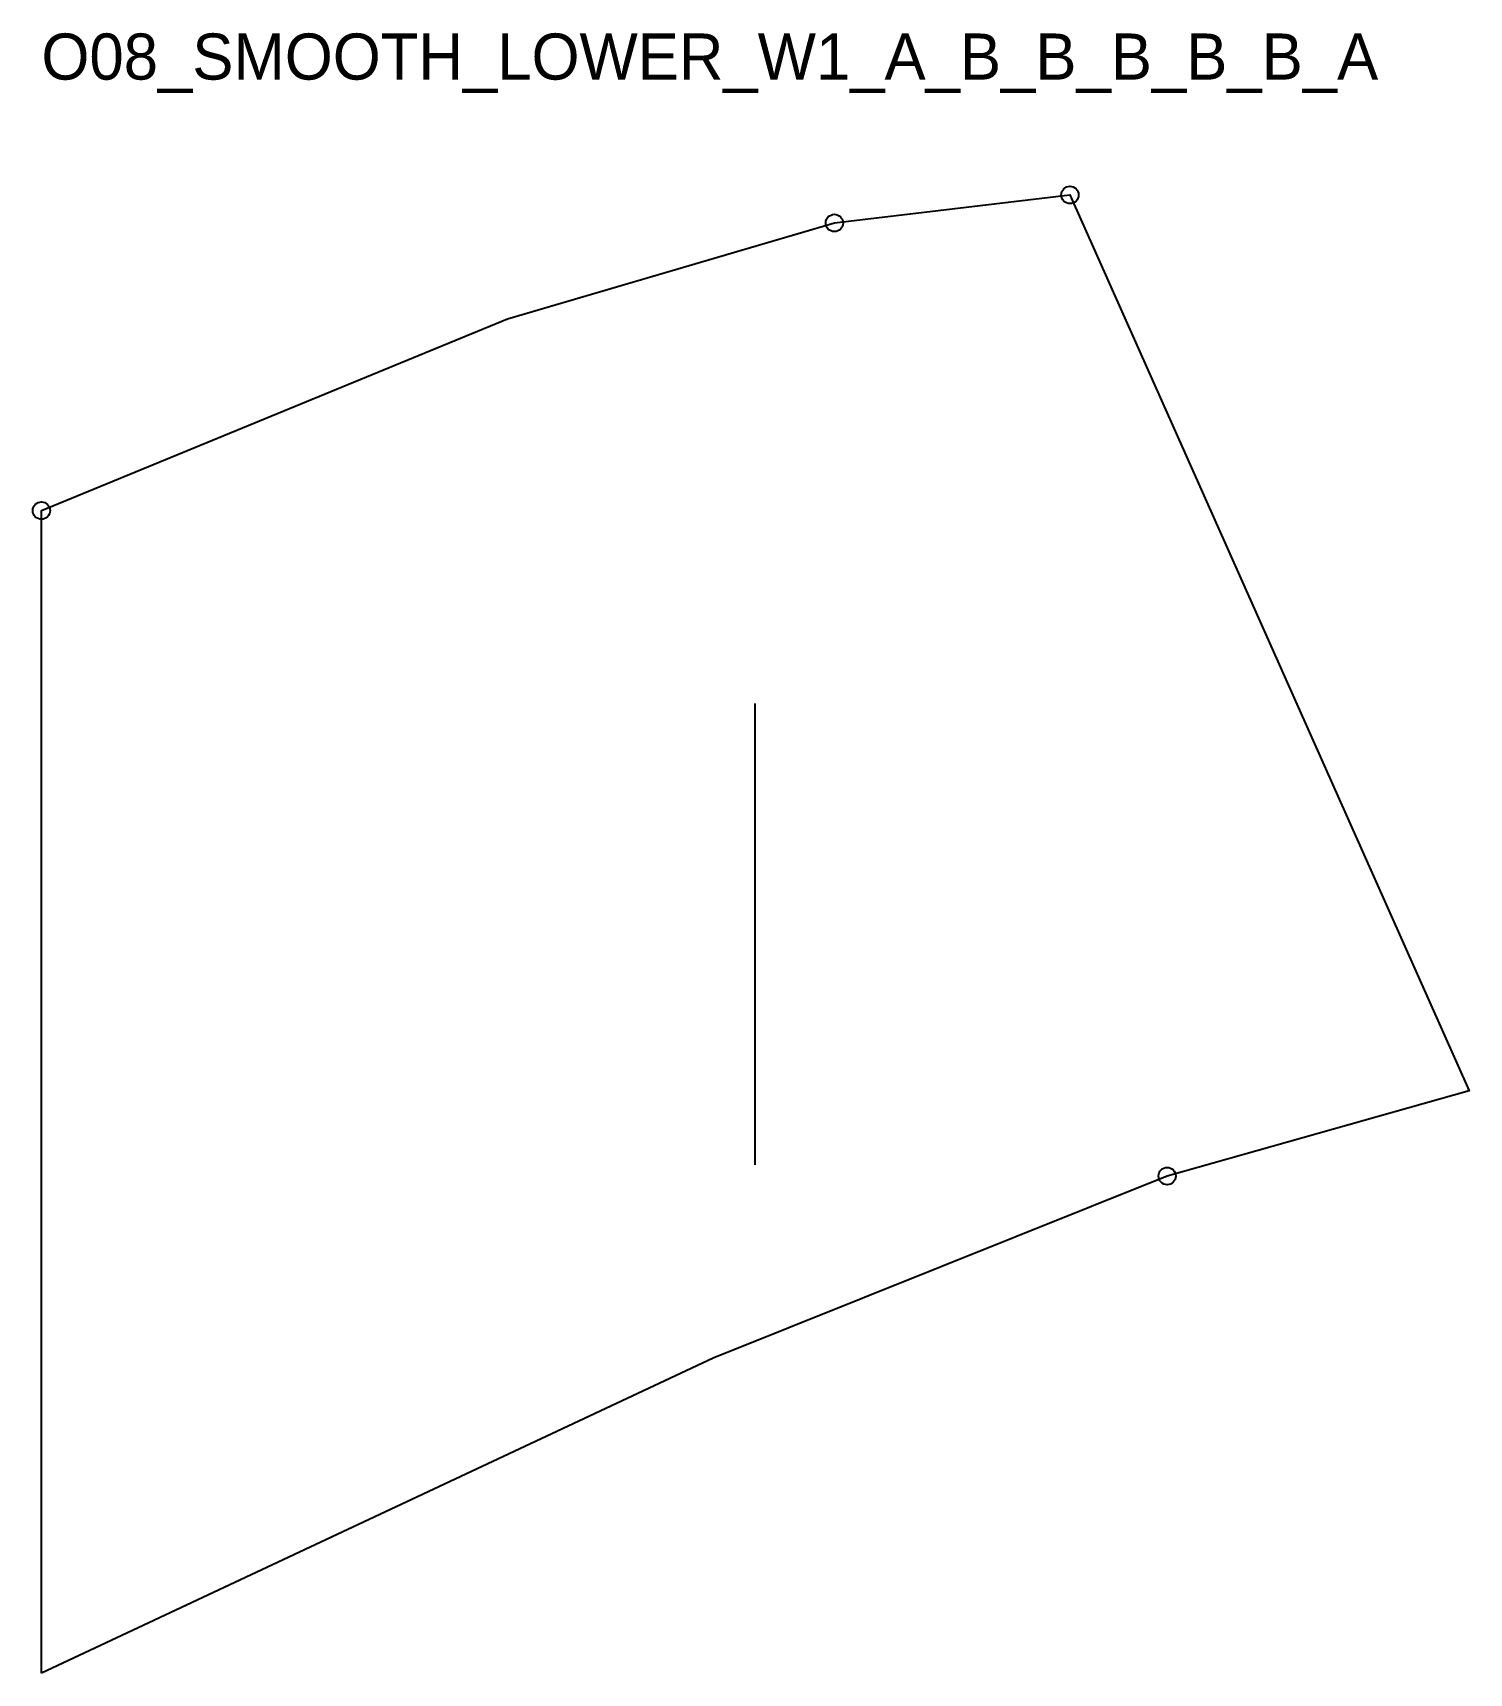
# Model space of a CAD drawing. Header units: millimetres. Extents: x -2 to 248, y 0 to 284.
import ezdxf

# ---------------------------------------------------------------- set-up
doc = ezdxf.new("R2010")
doc.units = ezdxf.units.MM
for name, color, linetype in [('CUT', 1, 'Continuous'), ('GRAIN', 3, 'Continuous'), ('ID', 7, 'Continuous'), ('NOTCH', 2, 'Continuous'), ('SEAM', 5, 'Continuous')]:
    doc.layers.add(name, color=color, linetype=linetype)

msp = doc.modelspace()

# ---------------------------------------------------------------- linework, layer by layer
at = {"layer": 'CUT'}
msp.add_lwpolyline([(0, 0), (0, 201.6), (80.87, 234.85), (137.55, 251.48), (178.4, 256.34), (247.66, 100.98), (195.27, 86.21), (116.53, 54.6), (0, 0)], close=True, dxfattribs=at)
at = {"layer": 'GRAIN'}
msp.add_line((123.83, 88.17), (123.83, 168.17), dxfattribs=at)
at = {"layer": 'NOTCH'}
for centre in [(178.4, 256.34), (137.55, 251.48), (0, 201.6), (195.27, 86.21)]:
    msp.add_circle(centre, 1.5, dxfattribs=at)
at = {"layer": 'SEAM'}
msp.add_lwpolyline([(0, 0), (0, 201.6), (80.87, 234.85), (137.55, 251.48), (178.4, 256.34), (247.66, 100.98), (195.27, 86.21), (116.53, 54.6)], close=True, dxfattribs=at)

# ---------------------------------------------------------------- texts
at = {"layer": 'ID'}
msp.add_text('O08_SMOOTH_LOWER_W1_A_B_B_B_B_B_A', height=8, dxfattribs=at).set_placement((0, 276.34))

doc.saveas('drawing.dxf')
